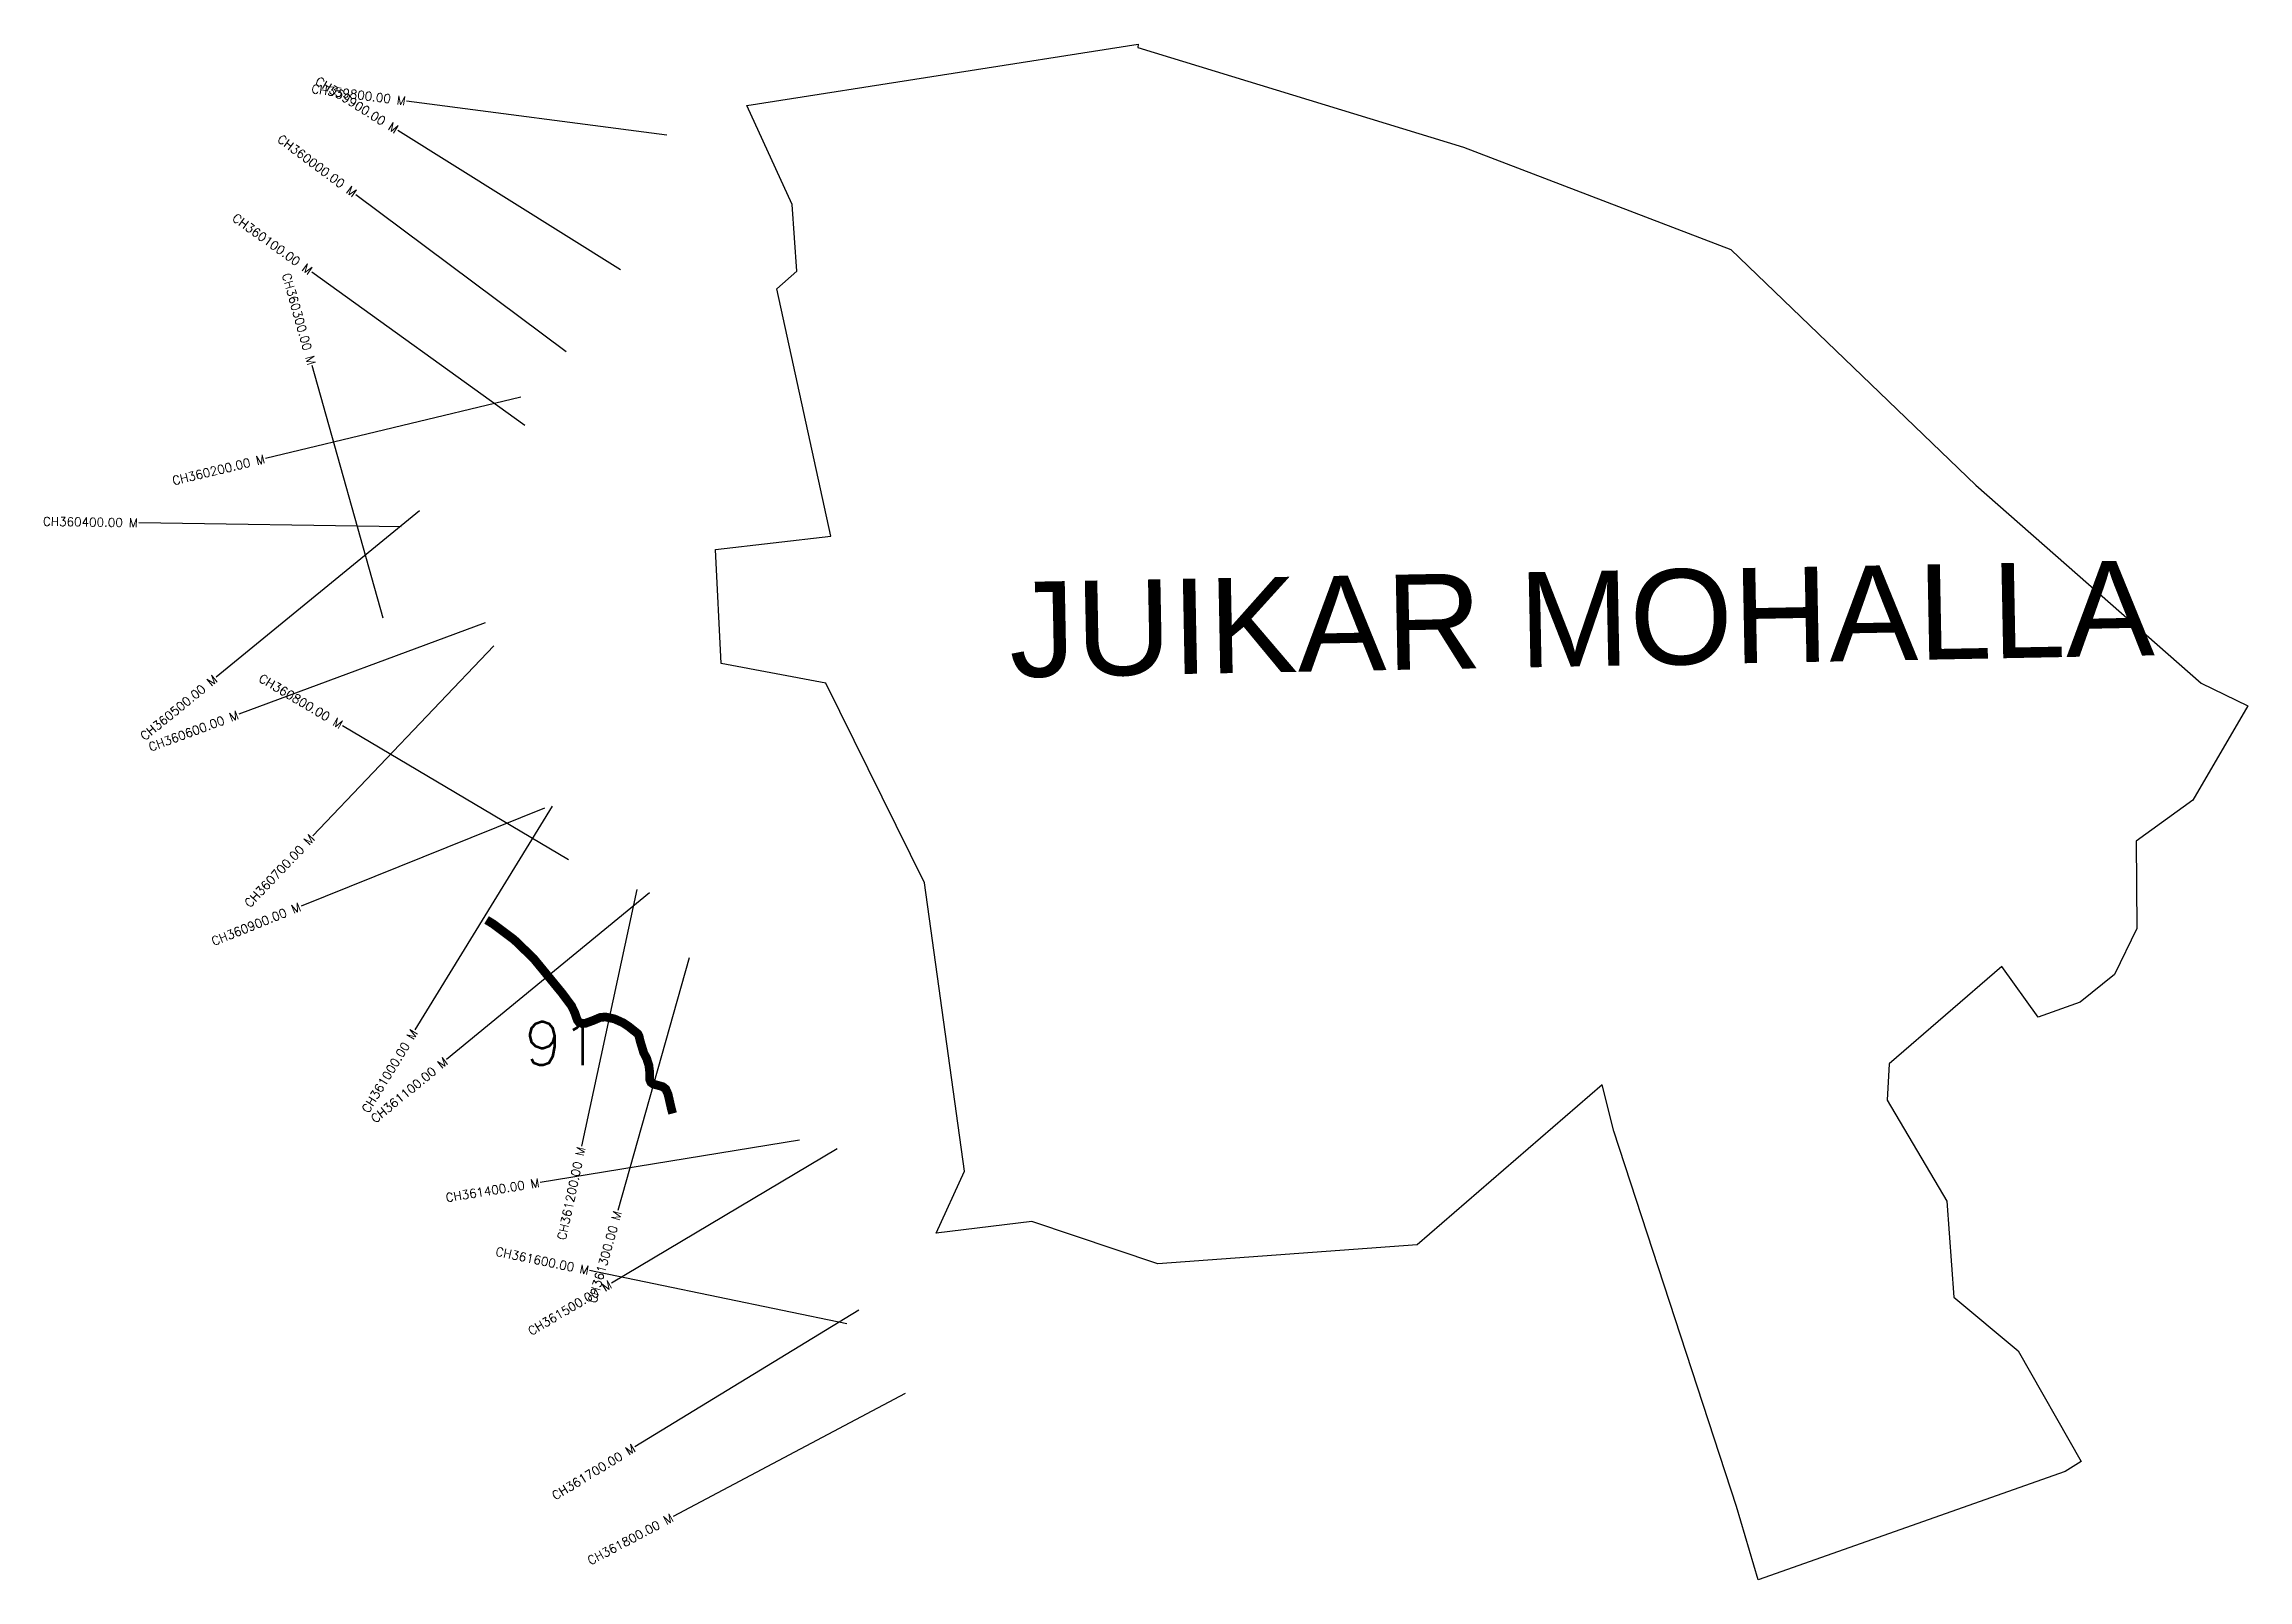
# Model space of a CAD drawing. Header units: metres. Extents: x 297059 to 299577, y 1972145 to 1973900.
import ezdxf
from ezdxf.enums import TextEntityAlignment as Align

# ---------------------------------------------------------------- set-up
doc = ezdxf.new("R2010")
doc.units = ezdxf.units.M
doc.header["$MEASUREMENT"] = 0
for name, color, linetype in [('CS', 134, 'Continuous'), ('CSMark', 6, 'Continuous'), ('UNPROTECTED', 10, 'Continuous'), ('VILLAGE NAME', 250, 'Continuous')]:
    doc.layers.add(name, color=color, linetype=linetype)
doc.styles.get("Standard").update_dxf_attribs({"font": 'simplex.shx'})

msp = doc.modelspace()

# ---------------------------------------------------------------- linework, layer by layer
at = {"color": 6, "flags": 128}
for points in [[(298308.2, 1973896.4), (298680.5, 1973782.7), (298985.9, 1973665.8), (299265.6, 1973396.3), (299523.1, 1973170.2), (299576.6, 1973144.4), (299513.8, 1973036.5), (299448.7, 1972989.5), (299449.7, 1972889.8), (299424.1, 1972837.3), (299384.9, 1972805.5), (299337.1, 1972788.4), (299295.5, 1972846.4), (299166.5, 1972735.3), (299164.3, 1972693.6), (299232.5, 1972578.2), (299240.6, 1972468.5), (299314.2, 1972407.2), (299386.2, 1972280.8), (299367.8, 1972269.3), (299017.2, 1972145.4), (298992.2, 1972229.3), (298852.1, 1972658), (298838.6, 1972711.3), (298627.5, 1972528.3), (298331, 1972506.4), (298187.3, 1972554.8), (298077.7, 1972541.6), (298110.1, 1972612.6), (298064.5, 1972942.1), (297951.9, 1973170.3), (297832.2, 1973192.5), (297825.6, 1973323), (297957.4, 1973338), (297896, 1973620.6), (297918.8, 1973641), (297913.4, 1973717.1), (297861.6, 1973830.4), (298308.6, 1973900.4)], [(298308.6, 1973900.4), (298308.2, 1973896.4)]]:
    msp.add_lwpolyline(points, dxfattribs=at)
at = {"layer": 'CS'}
for p, q in [((297770.3, 1973796.5), (297472.8, 1973835.3)), ((297717.3, 1973642.5), (297463, 1973801.6)), ((297655.3, 1973548.9), (297414.9, 1973728.3)), ((297608, 1973464.6), (297364.4, 1973639.7)), ((297446.1, 1973244.4), (297364.9, 1973533.2)), ((297603.4, 1973497.1), (297311.7, 1973426.8)), ((297466.8, 1973348.9), (297166.8, 1973353.4)), ((297487.5, 1973366.9), (297255.3, 1973177)), ((297562.5, 1973238.9), (297281.2, 1973134.6)), ((297572.6, 1973212.8), (297365.7, 1972995.6)), ((297657.7, 1972968.4), (297399.6, 1973121.3)), ((297630.5, 1973027.4), (297352.2, 1972915.4)), ((297639, 1973029.7), (297482.3, 1972773.9)), ((297750.4, 1972930.6), (297518.6, 1972740.1)), ((297735.7, 1972934.4), (297672.6, 1972641.1)), ((297795.8, 1972856.3), (297714.3, 1972567.5)), ((297921.7, 1972648), (297625.6, 1972599.6)), ((297964.6, 1972637.9), (297706.8, 1972484.6)), ((297975.8, 1972438.1), (297682, 1972498.8)), ((297989.7, 1972453.7), (297733.6, 1972297.5)), ((298042.3, 1972358.3), (297777.3, 1972217.7))]:
    msp.add_line(p, q, dxfattribs=at)
at = {"layer": 'UNPROTECTED', "const_width": 10, "flags": 128}
msp.add_lwpolyline([(297564.2, 1972899.6), (297571.7, 1972895), (297595.7, 1972877), (297617.8, 1972855.7), (297650.3, 1972816.1), (297661.1, 1972801.6), (297665, 1972793.6), (297666.3, 1972789.5), (297667.9, 1972785.2), (297669.8, 1972782.7), (297673, 1972781.3), (297677.5, 1972781.6), (297686.3, 1972784.8), (297694, 1972788.1), (297699.9, 1972788.7), (297710.2, 1972786.5), (297720.3, 1972782), (297726.8, 1972777.6), (297732.8, 1972772.8), (297737, 1972769.5), (297738.4, 1972766.6), (297739.9, 1972760.4), (297743.8, 1972747.6), (297747.2, 1972741.1), (297748.5, 1972736.9), (297749.6, 1972733.7), (297750.5, 1972726.2), (297750.5, 1972717.5), (297751, 1972716.1), (297752, 1972713.9), (297754.7, 1972712), (297760.5, 1972710.4), (297765.7, 1972708.9), (297769, 1972706.2), (297771.6, 1972700.2), (297775.1, 1972684.8), (297776.8, 1972678.4)], dxfattribs=at)

# ---------------------------------------------------------------- texts
at = {"insert": (297607.5, 1972783.5), "char_height": 50, "attachment_point": 1}
msp.add_mtext_dynamic_manual_height_columns('91', width=70.183, gutter_width=1, heights=[0], dxfattribs=at)
at = {"layer": 'CSMark'}
for s, rotation, p in [('CH359900.00 M', 327.9795, (297462.1, 1973802.1)), ('CH359800.00 M', 352.5631, (297471.8, 1973835.4)), ('CH360000.00 M', 323.273, (297414.1, 1973728.9)), ('CH360100.00 M', 324.2835, (297363.6, 1973640.3)), ('CH360300.00 M', 285.7157, (297364.6, 1973534.1)), ('CH360200.00 M', 13.5463, (297310.8, 1973426.6)), ('CH360400.00 M', 359.1536, (297165.8, 1973353.4)), ('CH360500.00 M', 39.2767, (297254.5, 1973176.4)), ('CH360800.00 M', 329.363, (297398.7, 1973121.8)), ('CH360600.00 M', 20.3395, (297280.3, 1973134.3)), ('CH360700.00 M', 46.3898, (297365, 1972994.9)), ('CH360900.00 M', 21.9268, (297351.2, 1972915)), ('CH361000.00 M', 58.512, (297481.8, 1972773.1)), ('CH361100.00 M', 39.4179, (297517.8, 1972739.5)), ('CH361200.00 M', 77.8623, (297672.4, 1972640.1)), ('CH361400.00 M', 9.2884, (297624.6, 1972599.5)), ('CH361300.00 M', 74.2349, (297714, 1972566.6)), ('CH361600.00 M', 348.3196, (297681, 1972499)), ('CH361500.00 M', 30.7491, (297706, 1972484)), ('CH361700.00 M', 31.3913, (297732.8, 1972297)), ('CH361800.00 M', 27.9289, (297776.4, 1972217.3))]:
    msp.add_text(s, height=10, rotation=rotation, dxfattribs=at).set_placement(p, align=Align.MIDDLE_RIGHT)
at = {"layer": 'VILLAGE NAME', "insert": (298160.1, 1973285.5), "char_height": 108.748, "attachment_point": 1, "rotation": 1.1028}
msp.add_mtext_dynamic_manual_height_columns('{\\fArial|b0|i0|c0|p34;JUIKAR MOHALLA}', width=1571.314, gutter_width=543.7, heights=[0], dxfattribs=at)

doc.saveas('drawing.dxf')
